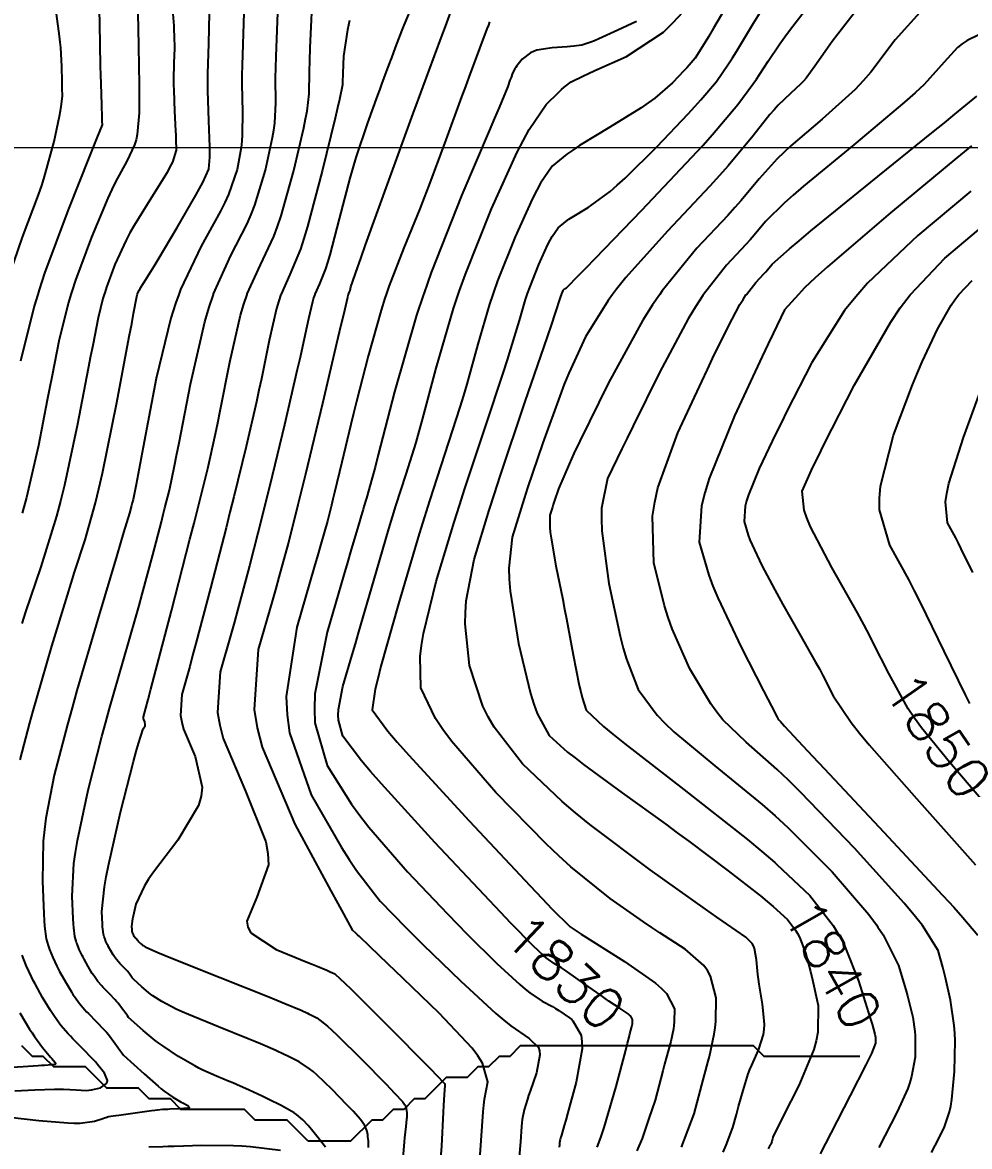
# Model space of a CAD drawing. Header units: metres. Extents: x 837117 to 838477, y 1189012 to 1191015.
# Drawn here: x 838288.9 to 838378.2, y 1189919.7 to 1190025.6 of the extents above; entities that cross this region are included whole.
import ezdxf

# ---------------------------------------------------------------- set-up
doc = ezdxf.new("R2010")
doc.units = ezdxf.units.M
doc.header["$LTSCALE"] = 0.3
doc.layers.add('COORD', color=7, linetype='Continuous', lineweight=20)
doc.layers.add('DRENAJE', color=5, linetype='Continuous', lineweight=25)
doc.layers.add('COTAS 10', color=1, linetype='Continuous')
doc.layers.add('COTAS INT', color=252, linetype='Continuous')
doc.styles.get("Standard").update_dxf_attribs({"font": 'simplex.shx'})

msp = doc.modelspace()

# ---------------------------------------------------------------- linework, layer by layer
at = {"layer": 'COORD'}
msp.add_line((837476.514, 1190013.872), (838476.514, 1190013.872), dxfattribs=at)
at = {"layer": 'COTAS 10'}
for points, elevation in [([(838303.047, 1190026.838), (838303.17, 1190025.329), (838303.217, 1190023.972), (838303.22, 1190023.592), (838303.219, 1190023.209), (838303.181, 1190021.808), (838303.15, 1190020.253), (838303.154, 1190019.773), (838303.163, 1190019.272), (838303.242, 1190017.283), (838303.333, 1190015.426), (838303.35, 1190015.008), (838303.365, 1190014.631), (838303.387, 1190013.614), (838303.03, 1190012.475), (838302.805, 1190012.021), (838302.526, 1190011.506), (838301.06, 1190009.144), (838299.421, 1190006.496), (838299.033, 1190005.802), (838298.672, 1190005.124), (838297.606, 1190002.813), (838296.828, 1190000.703), (838296.65, 1190000.151), (838296.604, 1190000), (838296.487, 1189999.614), (838296.033, 1189997.792), (838295.523, 1189995.207), (838295.326, 1189994.189), (838295.105, 1189993.039), (838294.102, 1189987.792), (838292.865, 1189982.015), (838292.495, 1189980.53), (838292.114, 1189979.096), (838290.639, 1189974.329), (838289.194, 1189970.094), (838288.832, 1189968.994)], 1810), ([(838343.064, 1189919.608), (838343.408, 1189920.518), (838343.743, 1189921.476), (838344.881, 1189925.342), (838345.765, 1189928.754), (838345.939, 1189929.426), (838346.083, 1189929.98), (838346.171, 1189930.313), (838346.35, 1189930.995), (838346.402, 1189931.243), (838346.411, 1189931.312), (838346.418, 1189931.383), (838346.422, 1189931.641), (838346.236, 1189931.961), (838346.123, 1189932.071), (838345.984, 1189932.189), (838345.26, 1189932.689), (838344.187, 1189933.392), (838343.828, 1189933.637), (838343.442, 1189933.904), (838341.826, 1189935.053), (838340.308, 1189936.129), (838339.984, 1189936.35), (838339.702, 1189936.538), (838339.033, 1189936.94), (838338.487, 1189937.305), (838338.283, 1189937.47), (838338.057, 1189937.663), (838337.047, 1189938.588), (838334.921, 1189940.758), (838333.991, 1189941.736), (838332.913, 1189942.876), (838332.411, 1189943.414), (838327.784, 1189948.354), (838322.745, 1189953.868), (838321.723, 1189955.031), (838320.864, 1189956.036), (838319.11, 1189958.354), (838318.686, 1189959.857), (838318.665, 1189960.349), (838318.686, 1189960.874), (838319.11, 1189963.043), (838319.98, 1189966.027), (838320.282, 1189967.065), (838320.61, 1189968.195), (838322.016, 1189973.043), (838323.446, 1189977.894), (838323.789, 1189979.026), (838324.11, 1189980.066), (838325.076, 1189983.06), (838326.005, 1189986.051), (838326.302, 1189987.089), (838326.616, 1189988.219), (838327.892, 1189993.06), (838329.537, 1189998.667), (838329.988, 1190000), (838330.083, 1190000.28), (838330.669, 1190001.92), (838333.111, 1190008.061), (838335.545, 1190013.411), (838336.125, 1190014.552), (838336.665, 1190015.545), (838338.278, 1190017.902), (838339.459, 1190019.078), (838339.727, 1190019.327), (838339.969, 1190019.543), (838340.629, 1190020.045), (838341.729, 1190020.585), (838342.249, 1190020.824), (838342.861, 1190021.103), (838345.849, 1190022.435), (838349.33, 1190024.737), (838350.253, 1190025.627), (838351.159, 1190026.627)], 1830), ([(838373.784, 1190026.903), (838371.17, 1190024.006), (838368.881, 1190020.952), (838368.155, 1190020.136), (838367.389, 1190019.333), (838364.29, 1190016.538), (838361.335, 1190014.025), (838360.659, 1190013.399), (838360.046, 1190012.804), (838358.347, 1190010.907), (838356.661, 1190008.87), (838356.056, 1190008.187), (838355.39, 1190007.453), (838352.488, 1190004.369), (838349.203, 1190000.34), (838348.971, 1190000), (838348.298, 1189999.011), (838347.393, 1189997.588), (838344.141, 1189991.674), (838341.445, 1189986.173), (838340.892, 1189985.011), (838340.424, 1189984.005), (838339.429, 1189981.674), (838339.034, 1189980.496), (838338.943, 1189980.218), (838338.86, 1189979.959), (838338.625, 1189979.196), (838338.602, 1189978.08), (838338.652, 1189977.599), (838338.726, 1189977.043), (838339.196, 1189974.414), (838339.828, 1189971.233), (838340.003, 1189970.329), (838340.179, 1189969.416), (838340.817, 1189966.035), (838341.396, 1189963.138), (838341.535, 1189962.53), (838341.664, 1189962.006), (838342.052, 1189960.817), (838343.66, 1189959.28), (838344.557, 1189958.538), (838345.651, 1189957.657), (838351.235, 1189953.333), (838357.235, 1189948.623), (838358.591, 1189947.5), (838359.814, 1189946.455), (838360.026, 1189946.257), (838363.127, 1189943.333), (838365.321, 1189940.514), (838365.839, 1189939.66), (838366.317, 1189938.774), (838366.475, 1189938.383), (838367.719, 1189935.306), (838368.654, 1189932.296), (838368.837, 1189931.698), (838368.988, 1189931.203), (838369.259, 1189930.262), (838369.302, 1189929.968), (838369.308, 1189929.88), (838369.312, 1189929.789), (838369.311, 1189929.681), (838369.306, 1189929.436), (838368.928, 1189928.449), (838368.697, 1189927.959), (838368.412, 1189927.374), (838366.926, 1189924.48), (838365.095, 1189920.952), (838364.591, 1189919.969), (838364.089, 1189918.982)], 1840), ([(838319.743, 1190025.839), (838319.542, 1190024.956), (838319.173, 1190022.471), (838319.103, 1190020.876), (838319.09, 1190020.555), (838319.081, 1190020.286), (838319.072, 1190019.75), (838318.785, 1190018.387), (838318.601, 1190017.598), (838318.371, 1190016.629), (838317.163, 1190011.64), (838315.779, 1190006.4), (838315.439, 1190005.273), (838315.118, 1190004.286), (838314.113, 1190001.89), (838313.275, 1190000.034), (838313.264, 1190000), (838313.059, 1189999.388), (838312.85, 1189998.684), (838312.154, 1189995.662), (838311.424, 1189992.061), (838311.194, 1189990.992), (838310.951, 1189989.893), (838309.974, 1189985.662), (838308.816, 1189980.916), (838308.46, 1189979.491), (838308.089, 1189978.019), (838306.617, 1189972.304), (838305.249, 1189967.104), (838304.942, 1189965.957), (838304.667, 1189964.936), (838303.935, 1189962.304), (838303.805, 1189960.309), (838303.91, 1189959.688), (838304.075, 1189959.039), (838305.181, 1189956.45), (838305.846, 1189953.547), (838305.733, 1189952.7), (838305.492, 1189951.834), (838303.55, 1189948.551), (838301.251, 1189945.554), (838300.784, 1189944.868), (838300.391, 1189944.245), (838299.586, 1189942.516), (838299.327, 1189941.39), (838299.279, 1189941.147), (838299.241, 1189940.934), (838299.187, 1189940.414), (838299.199, 1189940.143), (838299.202, 1189940.087), (838299.206, 1189940.039), (838299.219, 1189939.934), (838299.235, 1189939.879), (838299.247, 1189939.845), (838299.273, 1189939.78), (838299.307, 1189939.707), (838299.318, 1189939.685), (838299.33, 1189939.663), (838299.378, 1189939.576), (838299.428, 1189939.493), (838299.441, 1189939.473), (838299.454, 1189939.454), (838299.495, 1189939.398), (838299.54, 1189939.345), (838299.555, 1189939.329), (838299.571, 1189939.313), (838299.635, 1189939.248), (838299.702, 1189939.179), (838299.719, 1189939.16), (838299.735, 1189939.14), (838299.79, 1189939.068), (838299.832, 1189939.009), (838299.84, 1189938.997), (838299.847, 1189938.987), (838299.862, 1189938.969), (838300.033, 1189938.813), (838300.177, 1189938.694), (838300.222, 1189938.661), (838300.269, 1189938.627), (838300.458, 1189938.503), (838301.669, 1189937.984), (838302.361, 1189937.701), (838303.208, 1189937.357), (838307.553, 1189935.614), (838311.977, 1189933.84), (838312.873, 1189933.477), (838313.627, 1189933.171), (838315.164, 1189932.528), (838315.763, 1189932.248), (838315.926, 1189932.17), (838316.088, 1189932.092), (838316.661, 1189931.81), (838317.653, 1189931.035), (838318.079, 1189930.647), (838318.571, 1189930.184), (838320.894, 1189927.883), (838323.155, 1189925.578), (838323.607, 1189925.112), (838323.984, 1189924.72), (838324.719, 1189923.925), (838324.92, 1189923.646), (838324.96, 1189923.58), (838324.994, 1189923.518), (838325.06, 1189923.332), (838325.083, 1189923.166), (838325.09, 1189923.117), (838325.098, 1189923.066), (838325.126, 1189922.869), (838325.131, 1189922.543), (838325.123, 1189922.41), (838325.112, 1189922.259), (838325.041, 1189921.559), (838324.929, 1189920.498), (838324.893, 1189920.119), (838324.853, 1189919.703), (838324.689, 1189917.893)], 1820), ([(838379.287, 1189952.439), (838376.293, 1189955.918), (838373.647, 1189959.143), (838373.006, 1189960.046), (838372.404, 1189960.953), (838370.559, 1189964.266), (838369.102, 1189967.175), (838368.772, 1189967.832), (838368.206, 1189968.899), (838367.61, 1189970.001), (838365.201, 1189974.266), (838363.186, 1189978.103), (838362.837, 1189978.935), (838362.58, 1189979.666), (838362.409, 1189981.474), (838363.42, 1189983.709), (838363.908, 1189984.711), (838364.487, 1189985.878), (838367.33, 1189991.474), (838370.726, 1189997.371), (838371.654, 1189998.728), (838372.575, 1189999.966), (838372.607, 1190000), (838375.857, 1190003.439), (838379.623, 1190006.612)], 1850), ([(838288.657, 1189932.267), (838289.57, 1189930.754), (838289.805, 1189930.39), (838290.033, 1189930.048), (838290.793, 1189929.012), (838291.403, 1189928.264), (838291.537, 1189928.104), (838291.655, 1189927.966), (838291.953, 1189927.638), (838292.026, 1189927.48), (838292.003, 1189927.448), (838291.961, 1189927.421), (838291.65, 1189927.367), (838290.973, 1189927.327), (838290.7, 1189927.31), (838290.389, 1189927.29), (838288.956, 1189927.194), (838287.378, 1189927.113)], 1810)]:
    msp.add_lwpolyline(points, dxfattribs=dict(at, elevation=elevation))
at = {"layer": 'COTAS INT'}
for points, elevation in [([(838309.857, 1190029.822), (838309.739, 1190025.534), (838309.599, 1190021.621), (838309.583, 1190020.686), (838309.576, 1190019.815), (838309.63, 1190017.208), (838309.625, 1190015.046), (838309.581, 1190014.456), (838309.518, 1190013.869), (838309.134, 1190011.78), (838308.31, 1190009.418), (838307.969, 1190008.659), (838307.579, 1190007.854), (838305.762, 1190004.571), (838303.812, 1190000.477), (838303.64, 1190000), (838303.337, 1189999.162), (838302.891, 1189997.768), (838301.517, 1189992.078), (838300.501, 1189986.77), (838300.281, 1189985.617), (838300.086, 1189984.601), (838299.605, 1189982.078), (838299.323, 1189980.676), (838299.255, 1189980.368), (838299.191, 1189980.094), (838298.997, 1189979.392), (838298.435, 1189977.57), (838298.14, 1189976.589), (838297.784, 1189975.401), (838295.994, 1189969.392), (838294.036, 1189962.664), (838293.575, 1189961.023), (838293.149, 1189959.478), (838291.901, 1189954.7), (838291.108, 1189950.641), (838290.969, 1189949.55), (838290.864, 1189948.473), (838290.774, 1189944.7), (838290.912, 1189941.625), (838290.952, 1189940.987), (838290.991, 1189940.443), (838291.137, 1189939.249), (838291.322, 1189938.624), (838291.386, 1189938.438), (838291.456, 1189938.246), (838291.754, 1189937.506), (838292.14, 1189936.678), (838292.265, 1189936.43), (838292.398, 1189936.176), (838292.945, 1189935.19), (838293.513, 1189934.25), (838293.659, 1189934.023), (838293.801, 1189933.811), (838294.274, 1189933.166), (838294.786, 1189932.572), (838294.952, 1189932.392), (838295.13, 1189932.205), (838295.859, 1189931.473), (838296.615, 1189930.687), (838296.809, 1189930.466), (838296.996, 1189930.244), (838297.615, 1189929.43), (838298.09, 1189928.757), (838298.187, 1189928.623), (838298.268, 1189928.512), (838298.434, 1189928.302), (838300.38, 1189926.53), (838301.68, 1189925.383), (838301.984, 1189925.13), (838302.265, 1189924.904), (838303.077, 1189924.32), (838303.694, 1189923.954), (838303.851, 1189923.866), (838304.003, 1189923.783), (838304.503, 1189923.533), (838304.661, 1189923.354), (838304.597, 1189923.318), (838304.487, 1189923.286), (838303.701, 1189923.217), (838302.794, 1189923.189), (838302.608, 1189923.183), (838302.45, 1189923.178), (838302.115, 1189923.168), (838301.625, 1189923.113), (838301.371, 1189923.08), (838301.064, 1189923.04), (838299.526, 1189922.828), (838298, 1189922.615), (838297.701, 1189922.572), (838297.455, 1189922.537), (838297.015, 1189922.473), (838296.758, 1189922.397), (838296.629, 1189922.355), (838296.473, 1189922.304), (838295.702, 1189922.042), (838294.325, 1189921.857), (838293.788, 1189921.855), (838293.184, 1189921.873), (838290.443, 1189922.112), (838287.681, 1189922.404)], 1814), ([(838299.727, 1190029.514), (838299.831, 1190023.508), (838299.867, 1190021.431), (838299.893, 1190019.938), (838299.895, 1190019.479), (838299.895, 1190018.866), (838299.896, 1190017.111), (838299.718, 1190015.093), (838299.605, 1190014.589), (838299.465, 1190014.109), (838298.731, 1190012.573), (838297.664, 1190010.634), (838297.315, 1190009.899), (838296.942, 1190009.079), (838295.4, 1190005.405), (838293.905, 1190001.35), (838293.562, 1190000.291), (838293.474, 1190000), (838293.249, 1189999.258), (838292.376, 1189995.758), (838291.666, 1189992.203), (838291.457, 1189991.137), (838291.242, 1189990.035), (838290.42, 1189985.758), (838289.291, 1189980.874), (838288.882, 1189979.389)], 1808), ([(838296.066, 1190029.406), (838296.167, 1190025.509), (838296.241, 1190021.561), (838296.26, 1190020.684), (838296.278, 1190019.902), (838296.337, 1190017.861), (838296.382, 1190016.712), (838296.39, 1190016.491), (838296.397, 1190016.314), (838296.407, 1190016.025), (838296.407, 1190016.015), (838296.406, 1190016.013), (838296.405, 1190016.01), (838296.402, 1190016.003), (838295.907, 1190014.771), (838295.597, 1190013.997), (838295.211, 1190013.035), (838293.194, 1190007.997), (838290.982, 1190001.998), (838290.474, 1190000.43), (838290.344, 1190000), (838290.012, 1189998.903), (838288.719, 1189993.723)], 1806), ([(838321.535, 1189919.595), (838321.525, 1189920.214), (838321.472, 1189920.587), (838321.458, 1189920.683), (838321.445, 1189920.777), (838321.4, 1189921.092), (838321.275, 1189921.444), (838321.212, 1189921.562), (838321.135, 1189921.688), (838320.755, 1189922.217), (838320.067, 1189923.007), (838319.798, 1189923.298), (838319.494, 1189923.62), (838318.111, 1189925.046), (838316.652, 1189926.441), (838316.3, 1189926.744), (838315.972, 1189927.011), (838314.974, 1189927.673), (838314.112, 1189928.098), (838313.869, 1189928.215), (838313.624, 1189928.332), (838312.722, 1189928.754), (838311.345, 1189929.348), (838310.801, 1189929.574), (838310.185, 1189929.826), (838307.373, 1189930.96), (838304.563, 1189932.12), (838303.948, 1189932.39), (838303.405, 1189932.637), (838302.035, 1189933.342), (838301.195, 1189933.892), (838300.985, 1189934.042), (838300.786, 1189934.191), (838300.149, 1189934.718), (838299.386, 1189935.413), (838299.321, 1189935.496), (838299.289, 1189935.539), (838299.251, 1189935.592), (838299.065, 1189935.856), (838298.822, 1189936.175), (838298.749, 1189936.262), (838298.673, 1189936.348), (838298.376, 1189936.656), (838298.09, 1189936.944), (838298.021, 1189937.017), (838297.956, 1189937.088), (838297.755, 1189937.32), (838297.569, 1189937.573), (838297.514, 1189937.656), (838297.456, 1189937.745), (838297.234, 1189938.114), (838297.019, 1189938.5), (838296.967, 1189938.6), (838296.918, 1189938.697), (838296.767, 1189939.022), (838296.65, 1189939.312), (838296.623, 1189939.388), (838296.597, 1189939.461), (838296.525, 1189939.706), (838296.468, 1189940.174), (838296.452, 1189940.387), (838296.437, 1189940.637), (838296.382, 1189941.843), (838296.622, 1189944.154), (838296.792, 1189945.101), (838297.007, 1189946.181), (838298.157, 1189951.191), (838299.363, 1189955.973), (838299.613, 1189956.909), (838299.826, 1189957.678), (838300.293, 1189959.055), (838300.453, 1189959.326), (838300.473, 1189959.397), (838300.483, 1189959.467), (838300.428, 1189959.707), (838300.336, 1189959.921), (838300.323, 1189959.974), (838300.314, 1189960.025), (838300.325, 1189960.19), (838300.752, 1189961.814), (838301.007, 1189962.785), (838301.32, 1189963.983), (838302.94, 1189970.19), (838304.684, 1189976.922), (838305.075, 1189978.45), (838305.426, 1189979.832), (838306.36, 1189983.61), (838307.09, 1189986.864), (838307.311, 1189987.915), (838307.542, 1189989.032), (838308.444, 1189993.61), (838309.47, 1189998.061), (838309.778, 1189999.099), (838310.078, 1190000), (838310.095, 1190000.051), (838311.329, 1190002.784), (838312.605, 1190005.475), (838312.949, 1190006.401), (838313.289, 1190007.406), (838314.487, 1190011.687), (838315.42, 1190015.709), (838315.594, 1190016.55), (838315.732, 1190017.274), (838315.924, 1190018.903), (838315.954, 1190021.014), (838315.988, 1190022.041), (838316.035, 1190023.26), (838316.297, 1190029.261)], 1818), ([(838356.393, 1190029.122), (838354.046, 1190025.111), (838353.566, 1190024.302), (838353.159, 1190023.625), (838352.3, 1190022.271), (838351.745, 1190021.611), (838351.529, 1190021.371), (838351.287, 1190021.106), (838350.189, 1190019.946), (838348.509, 1190018.503), (838347.9, 1190018.061), (838347.228, 1190017.6), (838344.282, 1190015.78), (838341.407, 1190014.034), (838340.78, 1190013.62), (838340.226, 1190013.236), (838338.836, 1190012.099), (838337.746, 1190010.506), (838337.381, 1190009.835), (838336.989, 1190009.064), (838335.344, 1190005.448), (838333.693, 1190001.298), (838333.298, 1190000.189), (838333.234, 1190000), (838332.929, 1189999.099), (838331.817, 1189995.309), (838330.785, 1189991.541), (838330.466, 1189990.464), (838330.132, 1189989.373), (838327.261, 1189980.562), (838326.787, 1189979.039), (838326.293, 1189977.425), (838324.344, 1189970.846), (838322.699, 1189964.95), (838322.397, 1189963.768), (838322.161, 1189962.782), (838321.862, 1189960.846), (838323.347, 1189958.837), (838324.236, 1189957.805), (838325.332, 1189956.567), (838331.016, 1189950.376), (838336.755, 1189944.257), (838337.886, 1189943.065), (838338.818, 1189942.089), (838340.528, 1189940.376), (838341.568, 1189939.699), (838342.077, 1189939.377), (838342.683, 1189938.996), (838345.668, 1189937.131), (838348.583, 1189935.079), (838349.145, 1189934.58), (838349.599, 1189934.11), (838350.352, 1189932.664), (838350.335, 1189931.43), (838350.303, 1189931.095), (838350.26, 1189930.761), (838350.009, 1189929.58), (838349.587, 1189928.023), (838349.435, 1189927.454), (838349.269, 1189926.824), (838348.546, 1189924.047), (838347.957, 1189922.317), (838347.312, 1189920.423), (838346.824, 1189919.259)], 1832), ([(838351.014, 1189919.617), (838352.212, 1189922.752), (838352.774, 1189924.893), (838352.932, 1189925.481), (838353.548, 1189927.727), (838353.669, 1189928.165), (838354.118, 1189930.28), (838354.195, 1189930.877), (838354.252, 1189931.478), (838354.283, 1189933.688), (838353.775, 1189935.754), (838353.491, 1189936.264), (838353.145, 1189936.748), (838351.378, 1189938.274), (838348.971, 1189939.831), (838348.222, 1189940.335), (838347.437, 1189940.87), (838344.302, 1189943.065), (838340.6, 1189946.058), (838339.457, 1189947.097), (838338.263, 1189948.227), (838333.526, 1189953.065), (838329.357, 1189957.882), (838328.522, 1189958.999), (838327.825, 1189960.022), (838326.459, 1189962.933), (838326.4, 1189965.864), (838326.527, 1189966.9), (838326.715, 1189968.033), (838327.915, 1189972.933), (838329.6, 1189978.543), (838330.095, 1189980.123), (838330.603, 1189981.715), (838332.541, 1189987.559), (838334.26, 1189992.694), (838334.63, 1189993.839), (838334.954, 1189994.863), (838335.742, 1189997.559), (838336.32, 1189999.531), (838336.479, 1190000), (838336.512, 1190000.099), (838336.718, 1190000.675), (838337.577, 1190002.835), (838338.433, 1190004.717), (838338.637, 1190005.118), (838338.827, 1190005.467), (838339.394, 1190006.296), (838340.118, 1190006.888), (838340.406, 1190007.088), (838340.732, 1190007.303), (838342.228, 1190008.212), (838344.289, 1190009.707), (838344.972, 1190010.292), (838345.703, 1190010.952), (838348.745, 1190013.955), (838351.643, 1190017.019), (838352.282, 1190017.716), (838352.851, 1190018.349), (838354.316, 1190020.092), (838355.461, 1190021.733), (838355.828, 1190022.302), (838356.216, 1190022.92), (838357.799, 1190025.566), (838359.699, 1190028.618)], 1834), ([(838317.454, 1189919.606), (838317.345, 1189919.768), (838316.79, 1189920.508), (838316.151, 1189921.293), (838315.989, 1189921.484), (838315.833, 1189921.662), (838315.327, 1189922.209), (838314.733, 1189922.699), (838314.522, 1189922.841), (838314.29, 1189922.986), (838313.287, 1189923.536), (838312.136, 1189924.104), (838311.811, 1189924.261), (838311.484, 1189924.417), (838310.279, 1189924.98), (838309.063, 1189925.525), (838308.728, 1189925.67), (838308.394, 1189925.812), (838307.193, 1189926.306), (838305.917, 1189926.884), (838305.535, 1189927.079), (838305.141, 1189927.29), (838303.613, 1189928.18), (838302.121, 1189929.157), (838301.749, 1189929.423), (838301.395, 1189929.687), (838300.264, 1189930.624), (838298.91, 1189931.858), (838298.794, 1189932.004), (838298.738, 1189932.081), (838298.671, 1189932.174), (838298.34, 1189932.643), (838297.909, 1189933.209), (838297.779, 1189933.364), (838297.644, 1189933.518), (838297.118, 1189934.065), (838296.61, 1189934.574), (838296.487, 1189934.704), (838296.371, 1189934.83), (838296.014, 1189935.243), (838295.685, 1189935.692), (838295.587, 1189935.84), (838295.485, 1189935.998), (838295.09, 1189936.652), (838294.709, 1189937.338), (838294.616, 1189937.515), (838294.529, 1189937.687), (838294.26, 1189938.264), (838294.053, 1189938.779), (838294.004, 1189938.913), (838293.96, 1189939.042), (838293.831, 1189939.477), (838293.729, 1189940.308), (838293.702, 1189940.687), (838293.675, 1189941.131), (838293.578, 1189943.271), (838293.755, 1189946.364), (838293.9, 1189947.407), (838294.087, 1189948.532), (838295.109, 1189953.271), (838296.398, 1189958.345), (838296.753, 1189959.68), (838297.108, 1189960.985), (838298.381, 1189965.449), (838299.583, 1189969.579), (838299.892, 1189970.674), (838300.191, 1189971.747), (838301.187, 1189975.449), (838301.992, 1189978.554), (838302.171, 1189979.252), (838302.33, 1189979.879), (838302.746, 1189981.559), (838303.228, 1189983.835), (838303.429, 1189984.838), (838303.659, 1189986.004), (838304.735, 1189991.559), (838306.089, 1189997.439), (838306.496, 1189998.809), (838306.894, 1190000), (838306.916, 1190000.067), (838308.546, 1190003.677), (838310.092, 1190006.665), (838310.459, 1190007.53), (838310.8, 1190008.412), (838311.81, 1190011.733), (838312.469, 1190014.789), (838312.588, 1190015.503), (838312.679, 1190016.16), (838312.777, 1190018.056), (838312.765, 1190020.415), (838312.786, 1190021.363), (838312.817, 1190022.44), (838313.018, 1190027.398)], 1816), ([(838331.938, 1189917.583), (838332.133, 1189920.25), (838332.326, 1189922.938), (838332.392, 1189923.563), (838332.463, 1189924.135), (838332.767, 1189925.769), (838332.272, 1189927.55), (838331.84, 1189928.215), (838331.28, 1189928.955), (838328.189, 1189932.246), (838324.796, 1189935.508), (838324.045, 1189936.229), (838323.376, 1189936.871), (838321.64, 1189938.534), (838320.664, 1189939.466), (838320.474, 1189939.647), (838320.32, 1189939.796), (838320.052, 1189940.055), (838319.195, 1189941.615), (838318.668, 1189942.583), (838318.017, 1189943.783), (838314.622, 1189950.055), (838311.528, 1189957.32), (838311.067, 1189959.147), (838310.776, 1189960.893), (838311.155, 1189966.533), (838312.497, 1189971.179), (838312.814, 1189972.299), (838313.108, 1189973.347), (838313.97, 1189976.533), (838314.897, 1189980.214), (838315.23, 1189981.574), (838315.598, 1189983.083), (838317.202, 1189989.764), (838318.674, 1189995.95), (838318.958, 1189997.146), (838319.188, 1189998.118), (838319.573, 1189999.764), (838319.611, 1189999.928), (838319.623, 1189999.967), (838319.633, 1190000), (838319.634, 1190000.002), (838319.68, 1190000.103), (838319.738, 1190000.249), (838319.758, 1190000.312), (838319.78, 1190000.386), (838319.871, 1190000.735), (838320.479, 1190002.52), (838320.827, 1190003.499), (838321.253, 1190004.688), (838323.439, 1190010.733), (838325.736, 1190017.051), (838326.233, 1190018.412), (838326.669, 1190019.604), (838327.739, 1190022.509), (838328.458, 1190024.444), (838328.674, 1190025.025), (838328.896, 1190025.626), (838329.756, 1190027.962)], 1824), ([(838354.947, 1189919.155), (838355.243, 1189919.797), (838355.877, 1189921.457), (838356.202, 1189922.689), (838356.303, 1189923.063), (838356.408, 1189923.45), (838356.828, 1189924.966), (838357.326, 1189926.525), (838357.481, 1189926.94), (838357.643, 1189927.347), (838358.288, 1189928.756), (838358.769, 1189930.251), (838358.826, 1189930.713), (838358.852, 1189931.195), (838358.757, 1189932.202), (838358.671, 1189933.108), (838358.343, 1189934.993), (838358.276, 1189935.457), (838358.218, 1189935.897), (838358.096, 1189937.278), (838357.908, 1189938.347), (838357.808, 1189938.591), (838357.689, 1189938.811), (838357.088, 1189939.417), (838355.26, 1189940.666), (838354.366, 1189941.292), (838353.305, 1189942.04), (838348.075, 1189945.753), (838342.381, 1189950.027), (838341.028, 1189951.129), (838339.771, 1189952.196), (838336.035, 1189955.753), (838333.382, 1189959.198), (838332.808, 1189960.193), (838332.303, 1189961.207), (838331.056, 1189965.021), (838330.638, 1189968.947), (838330.656, 1189970.031), (838330.732, 1189971.115), (838331.485, 1189975.021), (838332.907, 1189979.661), (838333.403, 1189981.207), (838333.945, 1189982.868), (838336.273, 1189989.809), (838338.387, 1189996.016), (838338.794, 1189997.213), (838339.123, 1189998.184), (838339.666, 1189999.809), (838339.712, 1189999.963), (838339.724, 1190000), (838339.727, 1190000.008), (838339.743, 1190000.053), (838339.81, 1190000.222), (838339.877, 1190000.37), (838339.893, 1190000.401), (838339.908, 1190000.428), (838339.953, 1190000.493), (838340.009, 1190000.54), (838340.032, 1190000.555), (838340.057, 1190000.572), (838340.175, 1190000.643), (838341.351, 1190001.814), (838342.044, 1190002.524), (838342.896, 1190003.402), (838347.302, 1190007.965), (838351.999, 1190012.931), (838353.036, 1190014.062), (838353.957, 1190015.088), (838356.332, 1190017.913), (838357.763, 1190019.841), (838358.09, 1190020.301), (838358.386, 1190020.729), (838359.205, 1190022.009), (838360.3, 1190023.64), (838360.77, 1190024.289), (838361.313, 1190025.024), (838363.877, 1190028.391)], 1836), ([(838368.194, 1190027.649), (838365.772, 1190024.534), (838365.243, 1190023.836), (838364.775, 1190023.209), (838363.596, 1190021.539), (838362.77, 1190020.409), (838362.525, 1190020.122), (838362.272, 1190019.848), (838361.3, 1190018.951), (838360.134, 1190017.834), (838359.759, 1190017.421), (838359.362, 1190016.963), (838357.737, 1190014.931), (838355.429, 1190012.144), (838354.6, 1190011.209), (838353.689, 1190010.203), (838349.715, 1190005.981), (838345.785, 1190001.604), (838344.902, 1190000.501), (838344.525, 1190000), (838344.107, 1189999.444), (838341.978, 1189996.022), (838340.418, 1189992.593), (838339.981, 1189991.533), (838339.543, 1189990.424), (838337.947, 1189986.022), (838336.525, 1189981.786), (838336.197, 1189980.783), (838335.898, 1189979.853), (838335.055, 1189977.109), (838334.748, 1189974.197), (838334.786, 1189973.163), (838334.877, 1189972.029), (838335.653, 1189967.109), (838336.781, 1189962.392), (838337.094, 1189961.387), (838337.408, 1189960.513), (838338.545, 1189958.441), (838340.292, 1189956.867), (838340.991, 1189956.306), (838341.783, 1189955.691), (838345.421, 1189953.02), (838349.537, 1189950.054), (838350.631, 1189949.253), (838351.705, 1189948.462), (838355.421, 1189945.676), (838358.364, 1189943.391), (838358.462, 1189943.314), (838359.112, 1189942.789), (838359.678, 1189942.321), (838361.028, 1189941.096), (838361.775, 1189940.089), (838361.961, 1189939.758), (838362.137, 1189939.404), (838362.701, 1189937.937), (838363.192, 1189936.194), (838363.265, 1189935.898), (838363.323, 1189935.667), (838363.452, 1189935.121), (838363.726, 1189933.821), (838363.901, 1189932.985), (838363.887, 1189930.451), (838363.724, 1189929.654), (838363.493, 1189928.815), (838362.084, 1189925.438), (838360.58, 1189922.469), (838360.289, 1189921.887), (838360.052, 1189921.41), (838359.648, 1189920.552), (838359.601, 1189920.383), (838359.589, 1189920.34), (838359.578, 1189920.299), (838359.542, 1189920.162), (838359.471, 1189919.977), (838359.439, 1189919.906), (838359.4, 1189919.826), (838359.212, 1189919.462)], 1838), ([(838287.292, 1190000.731), (838288.917, 1190005.418), (838290.407, 1190009.383), (838290.745, 1190010.382), (838291.052, 1190011.338), (838291.891, 1190014.436), (838292.394, 1190016.806), (838292.488, 1190017.303), (838292.562, 1190017.732), (838292.669, 1190018.706), (838292.648, 1190019.454), (838292.641, 1190019.741), (838292.634, 1190020.061), (838292.607, 1190021.503), (838292.513, 1190023.274), (838292.464, 1190023.802), (838292.405, 1190024.345), (838292.11, 1190026.444)], 1804), ([(838288.693, 1189956.129), (838289.605, 1189959.619), (838289.916, 1189960.747), (838290.253, 1189961.946), (838291.683, 1189966.861), (838293.135, 1189971.663), (838293.486, 1189972.791), (838293.815, 1189973.832), (838294.818, 1189976.861), (838295.795, 1189980.345), (838296.108, 1189981.672), (838296.438, 1189983.156), (838297.784, 1189989.827), (838298.967, 1189996.043), (838299.195, 1189997.241), (838299.38, 1189998.211), (838299.689, 1189999.827), (838299.725, 1189999.97), (838299.734, 1190000), (838299.738, 1190000.012), (838299.752, 1190000.055), (838299.812, 1190000.22), (838299.931, 1190000.454), (838299.981, 1190000.54), (838300.039, 1190000.636), (838300.31, 1190001.06), (838300.991, 1190002.159), (838301.307, 1190002.68), (838301.678, 1190003.296), (838303.479, 1190006.304), (838305.251, 1190009.355), (838305.604, 1190009.997), (838305.897, 1190010.552), (838306.458, 1190011.826), (838306.567, 1190012.949), (838306.574, 1190013.408), (838306.572, 1190013.932), (838306.483, 1190016.361), (838306.387, 1190019.216), (838306.38, 1190020.008), (838306.382, 1190020.801), (838306.46, 1190023.671), (838306.538, 1190026.517)], 1812), ([(838325.644, 1190027.254), (838324.858, 1190025.379), (838324.675, 1190024.933), (838324.509, 1190024.52), (838324.034, 1190023.292), (838323.678, 1190022.326), (838323.586, 1190022.078), (838323.497, 1190021.837), (838323.2, 1190021.037), (838322.757, 1190019.836), (838322.577, 1190019.343), (838322.372, 1190018.78), (838321.422, 1190016.168), (838320.334, 1190012.916), (838320.042, 1190011.949), (838319.754, 1190010.954), (838318.745, 1190007.123), (838317.864, 1190003.739), (838317.656, 1190003.026), (838317.463, 1190002.411), (838316.896, 1190000.996), (838316.455, 1190000.018), (838316.449, 1190000), (838316.341, 1189999.677), (838316.231, 1189999.306), (838315.864, 1189997.713), (838315.306, 1189995.09), (838315.076, 1189994.069), (838314.812, 1189992.921), (838313.588, 1189987.713), (838312.207, 1189981.999), (838311.845, 1189980.533), (838311.493, 1189979.117), (838310.294, 1189974.419), (838309.178, 1189970.226), (838308.878, 1189969.128), (838308.582, 1189968.057), (838307.545, 1189964.419), (838307.296, 1189960.592), (838307.496, 1189959.403), (838307.814, 1189958.157), (838309.934, 1189953.192), (838311.853, 1189948.415), (838312.044, 1189947.288), (838312.086, 1189946.247), (838311.009, 1189943.192), (838310.043, 1189940.912), (838310.157, 1189940.358), (838310.435, 1189939.838), (838312.812, 1189938.239), (838315.649, 1189937.103), (838316.216, 1189936.874), (838316.688, 1189936.683), (838317.607, 1189936.302), (838317.903, 1189936.163), (838317.984, 1189936.124), (838318.064, 1189936.086), (838318.347, 1189935.946), (838319.334, 1189935.06), (838319.858, 1189934.55), (838320.49, 1189933.926), (838323.678, 1189930.721), (838326.816, 1189927.536), (838327.416, 1189926.926), (838327.901, 1189926.433), (838328.684, 1189925.634), (838328.705, 1189925.605), (838328.709, 1189925.598), (838328.712, 1189925.592), (838328.719, 1189925.572), (838328.722, 1189925.555), (838328.722, 1189925.55), (838328.723, 1189925.545), (838328.726, 1189925.525), (838328.726, 1189925.477), (838328.725, 1189925.462), (838328.717, 1189925.39), (838328.706, 1189925.28), (838328.702, 1189925.241), (838328.698, 1189925.198), (838328.681, 1189925.011), (838328.626, 1189924.07), (838328.598, 1189923.551), (838328.564, 1189922.921), (838328.397, 1189919.712), (838328.132, 1189916.203)], 1822), ([(838332.942, 1190025.693), (838332.823, 1190025.396), (838332.682, 1190025.035), (838331.986, 1190023.199), (838330.988, 1190020.504), (838330.657, 1190019.602), (838330.302, 1190018.632), (838328.821, 1190014.566), (838327.216, 1190010.266), (838326.783, 1190009.149), (838326.354, 1190008.063), (838324.848, 1190004.406), (838323.435, 1190000.741), (838323.183, 1190000), (838323.065, 1189999.651), (838322.705, 1189998.527), (838321.482, 1189994.197), (838320.395, 1189989.898), (838320.121, 1189988.795), (838319.857, 1189987.73), (838319, 1189984.197), (838318.316, 1189981.346), (838318.162, 1189980.711), (838318.023, 1189980.143), (838317.647, 1189978.647), (838317.037, 1189976.469), (838316.75, 1189975.47), (838316.412, 1189974.3), (838314.765, 1189968.647), (838313.768, 1189962.1), (838313.839, 1189960.367), (838314.061, 1189958.669), (838316.118, 1189952.822), (838318.966, 1189947.868), (838319.687, 1189946.732), (838320.378, 1189945.699), (838322.629, 1189942.822), (838325.039, 1189940.325), (838325.831, 1189939.532), (838326.677, 1189938.695), (838330.18, 1189935.305), (838333.522, 1189932.235), (838334.266, 1189931.599), (838334.932, 1189931.056), (838336.681, 1189929.872), (838337.537, 1189929.022), (838337.64, 1189928.691), (838337.684, 1189928.318), (838337.356, 1189926.626), (838336.746, 1189924.897), (838336.613, 1189924.502), (838336.495, 1189924.143), (838336.196, 1189923.148), (838336.019, 1189922.224), (838335.978, 1189921.91), (838335.941, 1189921.57), (838335.835, 1189920.132), (838335.732, 1189918.72)], 1826), ([(838346.799, 1190025.742), (838345.022, 1190024.908), (838343.223, 1190024.092), (838342.832, 1190023.928), (838342.487, 1190023.79), (838341.631, 1190023.518), (838340.866, 1190023.418), (838340.579, 1190023.39), (838340.259, 1190023.361), (838338.834, 1190023.253), (838337.403, 1190023.024), (838337.079, 1190022.918), (838336.788, 1190022.794), (838335.999, 1190022.194), (838335.508, 1190021.552), (838335.403, 1190021.401), (838335.313, 1190021.262), (838335.1, 1190020.858), (838334.956, 1190020.466), (838334.907, 1190020.335), (838334.856, 1190020.194), (838334.641, 1190019.604), (838333.834, 1190017.638), (838333.41, 1190016.631), (838332.899, 1190015.422), (838330.326, 1190009.384), (838327.44, 1190002.065), (838326.731, 1190000.048), (838326.715, 1190000), (838326.061, 1189998.037), (838323.967, 1189990.81), (838322.446, 1189984.898), (838322.138, 1189983.715), (838321.878, 1189982.729), (838321.344, 1189980.81), (838321.088, 1189980.017), (838321.003, 1189979.742), (838320.912, 1189979.443), (838320.534, 1189978.159), (838319.832, 1189975.748), (838319.537, 1189974.738), (838319.199, 1189973.579), (838317.614, 1189968.159), (838316.477, 1189962.344), (838316.421, 1189960.937), (838316.477, 1189959.618), (838317.614, 1189955.588), (838319.915, 1189951.952), (838320.705, 1189950.882), (838321.561, 1189949.784), (838325.206, 1189945.588), (838328.976, 1189941.6), (838329.911, 1189940.634), (838330.799, 1189939.726), (838333.613, 1189936.947), (838335.797, 1189934.945), (838336.288, 1189934.529), (838336.728, 1189934.172), (838337.908, 1189933.382), (838338.857, 1189932.873), (838339.151, 1189932.693), (838339.46, 1189932.497), (838340.476, 1189931.801), (838340.693, 1189931.651), (838340.77, 1189931.521), (838341.562, 1189930.164), (838341.641, 1189929.565), (838341.651, 1189928.884), (838341.104, 1189925.748), (838340.282, 1189922.753), (838340.118, 1189922.16), (838339.981, 1189921.671), (838339.715, 1189920.762), (838339.642, 1189920.554), (838339.626, 1189920.507), (838339.612, 1189920.464), (838339.577, 1189920.35), (838339.558, 1189920.247), (838339.553, 1189920.212), (838339.549, 1189920.174), (838339.537, 1189920.015), (838339.526, 1189919.858), (838339.522, 1189919.822), (838339.517, 1189919.789), (838339.499, 1189919.698), (838339.483, 1189919.619)], 1828), ([(838380.081, 1190024.977), (838377.968, 1190023.954), (838377.482, 1190023.63), (838377.039, 1190023.289), (838375.793, 1190021.909), (838373.9, 1190019.806), (838373.048, 1190019.009), (838372.054, 1190018.118), (838367.28, 1190014.125), (838362.535, 1190010.216), (838361.559, 1190009.377), (838360.73, 1190008.645), (838358.957, 1190006.882), (838357.893, 1190005.597), (838357.511, 1190005.166), (838357.091, 1190004.703), (838355.26, 1190002.757), (838353.11, 1190000), (838353.027, 1189999.893), (838352.355, 1189998.85), (838351.658, 1189997.7), (838348.948, 1189992.645), (838346.456, 1189987.607), (838345.898, 1189986.468), (838345.397, 1189985.439), (838344.064, 1189982.645), (838343.497, 1189979.869), (838343.48, 1189978.852), (838343.523, 1189977.726), (838344.181, 1189972.763), (838345.245, 1189967.781), (838345.543, 1189966.644), (838345.843, 1189965.612), (838346.939, 1189962.763), (838348.723, 1189960.343), (838349.455, 1189959.583), (838350.292, 1189958.784), (838354.176, 1189955.57), (838358.646, 1189951.927), (838359.851, 1189950.856), (838361.041, 1189949.758), (838365.226, 1189945.57), (838368.673, 1189941.562), (838369.399, 1189940.577), (838369.537, 1189940.373), (838370.027, 1189939.647), (838371.469, 1189936.739), (838372.162, 1189934.44), (838372.318, 1189933.893), (838372.457, 1189933.386), (838372.827, 1189931.876), (838373.022, 1189930.534), (838373.051, 1189930.131), (838373.068, 1189929.714), (838373.04, 1189928.098), (838372.721, 1189926.274), (838372.556, 1189925.726), (838372.357, 1189925.16), (838371.358, 1189922.961), (838369.628, 1189919.583)], 1842), ([(838374.609, 1189919.127), (838374.937, 1189919.777), (838375.79, 1189921.443), (838376.302, 1189922.946), (838376.415, 1189923.494), (838376.515, 1189924.099), (838376.774, 1189926.761), (838376.825, 1189929.639), (838376.793, 1189930.381), (838376.742, 1189931.099), (838376.396, 1189933.491), (838375.926, 1189935.569), (838375.798, 1189936.089), (838375.671, 1189936.584), (838375.219, 1189938.173), (838373.737, 1189940.521), (838372.96, 1189941.495), (838372.77, 1189941.721), (838372.025, 1189942.61), (838367.324, 1189947.808), (838362.269, 1189953.061), (838361.11, 1189954.211), (838360.056, 1189955.23), (838357.118, 1189957.808), (838354.933, 1189959.91), (838354.354, 1189960.629), (838353.785, 1189961.407), (838351.826, 1189964.708), (838350.158, 1189968.485), (838349.773, 1189969.562), (838349.422, 1189970.653), (838348.434, 1189974.708), (838348.309, 1189979.106), (838348.502, 1189980.414), (838348.794, 1189981.76), (838350.672, 1189986.946), (838352.933, 1189991.789), (838353.467, 1189992.919), (838353.961, 1189993.958), (838355.411, 1189996.946), (838356.537, 1189999.045), (838356.826, 1189999.523), (838357.105, 1189999.955), (838357.14, 1190000), (838358.032, 1190001.145), (838358.792, 1190001.953), (838358.967, 1190002.145), (838359.125, 1190002.324), (838359.567, 1190002.857), (838361.201, 1190004.314), (838362.11, 1190005.074), (838363.219, 1190005.99), (838368.875, 1190010.588), (838374.637, 1190015.242), (838375.812, 1190016.193), (838376.806, 1190016.998), (838378.875, 1190018.684)], 1844), ([(838378.351, 1190014.029), (838376.981, 1190012.881), (838370.742, 1190007.686), (838364.797, 1190002.624), (838363.613, 1190001.561), (838362.628, 1190000.644), (838362.046, 1190000), (838360.742, 1189998.557), (838359.666, 1189996.336), (838359.193, 1189995.336), (838358.645, 1189994.168), (838356.032, 1189988.557), (838353.629, 1189982.655), (838353.212, 1189981.303), (838352.903, 1189980.073), (838352.686, 1189976.654), (838353.59, 1189973.544), (838353.989, 1189972.509), (838354.451, 1189971.4), (838356.654, 1189966.769), (838358.768, 1189962.639), (838359.174, 1189961.846), (838359.503, 1189961.206), (838360.042, 1189960.157), (838360.072, 1189960.105), (838360.079, 1189960.092), (838360.085, 1189960.08), (838360.105, 1189960.042), (838360.212, 1189959.912), (838360.274, 1189959.841), (838360.349, 1189959.756), (838360.74, 1189959.322), (838362.469, 1189957.466), (838363.388, 1189956.483), (838364.499, 1189955.297), (838370.101, 1189949.322), (838375.627, 1189943.39), (838376.218, 1189942.746), (838376.69, 1189942.232), (838377.55, 1189941.283), (838378.969, 1189939.606)], 1846), ([(838378.302, 1190009.746), (838373.299, 1190005.563), (838368.573, 1190001.075), (838367.636, 1190000), (838367.449, 1189999.786), (838366.405, 1189998.477), (838363.299, 1189993.582), (838360.967, 1189988.991), (838360.41, 1189987.873), (838359.891, 1189986.822), (838358.339, 1189983.582), (838357.333, 1189981.111), (838357.158, 1189980.545), (838357.029, 1189980.031), (838356.938, 1189978.599), (838357.317, 1189977.297), (838357.484, 1189976.864), (838357.677, 1189976.4), (838358.599, 1189974.461), (838359.812, 1189972.169), (838360.188, 1189971.481), (838360.583, 1189970.771), (838362.154, 1189968.016), (838363.668, 1189965.351), (838364.026, 1189964.697), (838364.357, 1189964.079), (838365.332, 1189962.154), (838367.022, 1189959.645), (838367.805, 1189958.66), (838368.724, 1189957.549), (838373.178, 1189952.487), (838377.752, 1189947.374), (838378.746, 1189946.231)], 1848), ([(838378.207, 1189961.432), (838377.785, 1189962.261), (838375.786, 1189966.378), (838373.555, 1189970.95), (838372.988, 1189972.067), (838372.442, 1189973.119), (838370.652, 1189976.378), (838369.704, 1189979.692), (838369.689, 1189980.779), (838369.782, 1189981.938), (838371.011, 1189986.737), (838372.819, 1189991.48), (838373.277, 1189992.605), (838373.717, 1189993.649), (838375.151, 1189996.737), (838376.451, 1189998.994), (838376.806, 1189999.513), (838377.158, 1189999.987), (838377.17, 1190000), (838378.414, 1190001.316)], 1852), ([(838378.49, 1189973.801), (838377.404, 1189976.035), (838377.138, 1189976.563), (838376.887, 1189977.052), (838376.103, 1189978.49), (838375.916, 1189980.442), (838376.042, 1189981.255), (838376.244, 1189982.186), (838377.613, 1189986.53), (838379.32, 1189991.174)], 1854), ([(838288.169, 1189924.934), (838290.054, 1189925.03), (838291.911, 1189925.088), (838292.35, 1189925.089), (838292.756, 1189925.084), (838293.949, 1189925.01), (838294.9, 1189924.973), (838295.154, 1189924.99), (838295.402, 1189925.02), (838296.264, 1189925.227), (838296.827, 1189925.609), (838296.887, 1189925.75), (838296.906, 1189925.905), (838296.63, 1189926.589), (838295.986, 1189927.416), (838295.774, 1189927.661), (838295.546, 1189927.913), (838294.601, 1189928.881), (838293.649, 1189929.835), (838293.418, 1189930.079), (838293.201, 1189930.314), (838292.533, 1189931.089), (838291.917, 1189931.93), (838291.732, 1189932.206), (838291.541, 1189932.502), (838290.801, 1189933.728), (838290.088, 1189935.013), (838289.914, 1189935.345), (838289.751, 1189935.668), (838289.247, 1189936.748), (838288.859, 1189937.713)], 1812), ([(838300.821, 1189919.646), (838302.129, 1189919.685), (838302.637, 1189919.7), (838303.21, 1189919.718), (838305.808, 1189919.798), (838308.781, 1189919.783), (838309.59, 1189919.74), (838310.393, 1189919.681), (838313.241, 1189919.326)], 1816)]:
    msp.add_lwpolyline(points, dxfattribs=dict(at, elevation=elevation))
at = {"layer": 'DRENAJE'}
for points in [[(838315.84, 1189920.179, 0), (838314.841, 1189921.179, 0), (838313.841, 1189922.179, 0), (838310.842, 1189922.179, 0), (838309.842, 1189923.178, 0), (838303.844, 1189923.178, 0), (838302.845, 1189924.178, 0), (838300.845, 1189924.178, 0), (838299.846, 1189925.178, 0), (838296.847, 1189925.178, 0), (838295.847, 1189926.177, 0), (838294.847, 1189927.177, 0), (838291.848, 1189927.177, 0), (838290.849, 1189928.177, 0), (838289.849, 1189928.177, 0), (838288.849, 1189929.176, 0)], [(838367.823, 1189928.177, 0), (838358.826, 1189928.177, 0), (838357.826, 1189929.176, 0), (838335.833, 1189929.176, 0), (838334.834, 1189928.177, 0), (838333.834, 1189928.177, 0), (838332.834, 1189927.177, 0), (838331.835, 1189927.177, 0), (838330.835, 1189926.177, 0), (838328.836, 1189926.177, 0), (838327.836, 1189925.178, 0), (838326.837, 1189924.178, 0), (838325.837, 1189924.178, 0), (838324.837, 1189923.178, 0), (838323.838, 1189923.178, 0), (838322.838, 1189922.179, 0), (838321.838, 1189922.179, 0), (838319.839, 1189920.179, 0), (838315.84, 1189920.179, 0)]]:
    msp.add_polyline3d(points, dxfattribs=at)

# ---------------------------------------------------------------- texts
at = {"layer": 'COTAS 10', "char_height": 3.8, "attachment_point": 7}
for s, insert, rotation in [('1850', (838369.915, 1189962.689, 1850), 304.90994), ('1840', (838360.445, 1189941.62, 1840), 299.26496), ('1830', (838334.037, 1189939.242, 1830), 316.41154)]:
    msp.add_mtext(s, dxfattribs=dict(at, insert=insert, rotation=rotation))

doc.saveas('drawing.dxf')
